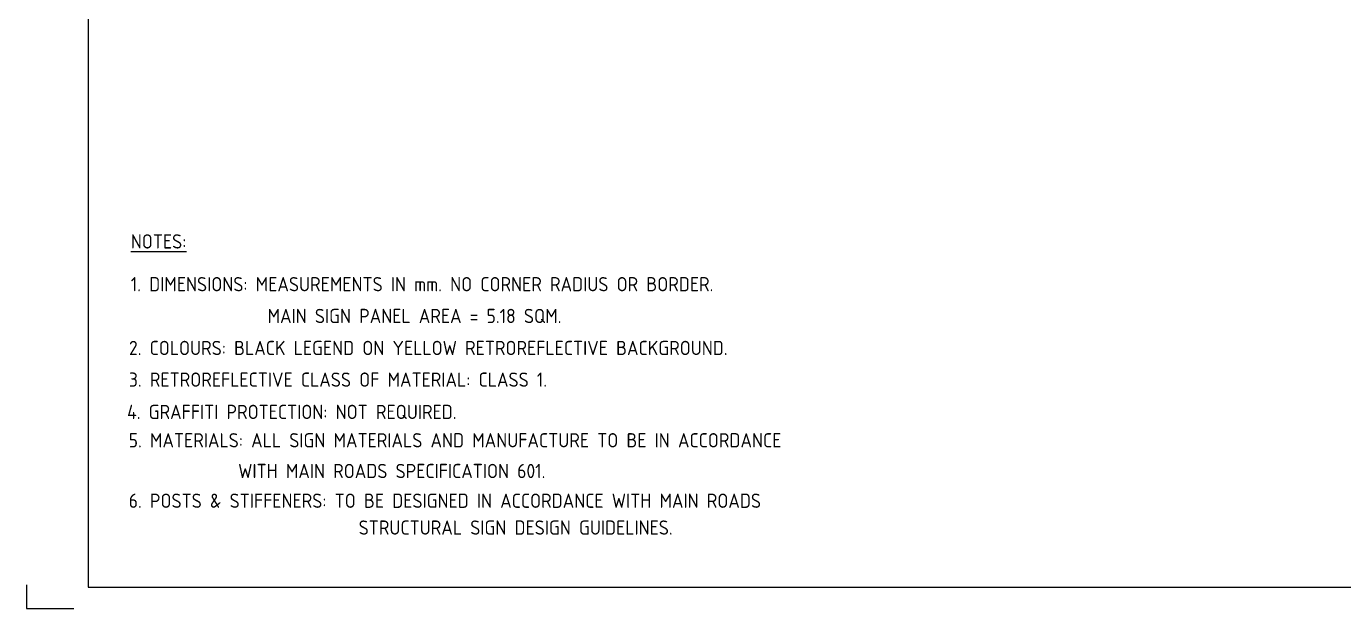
# Model space of a CAD drawing. Extents: x 0 to 420, y 0 to 297.
# Drawn here: x 0 to 277.3, y 0 to 122.5 of the extents above; entities that cross this region are included whole.
import ezdxf
from ezdxf.enums import TextEntityAlignment as Align

# ---------------------------------------------------------------- set-up
doc = ezdxf.new("R2010")
doc.units = 0
doc.header["$LTSCALE"] = 12
doc.header["$MEASUREMENT"] = 0
doc.layers.get('0').update_dxf_attribs({"linetype": 'CONTINUOUS'})
for name, color, linetype in [('L25', 1, 'CONTINUOUS'), ('T25', 1, 'CONTINUOUS'), ('TBLK18', 4, 'CONTINUOUS'), ('TBLK25', 1, 'CONTINUOUS'), ('TBLK35', 3, 'CONTINUOUS'), ('TBLK50', 7, 'CONTINUOUS')]:
    doc.layers.add(name, color=color, linetype=linetype)
doc.styles.add('ISO', font='iso')

# ---------------------------------------------------------------- blocks, each defined once
blk = doc.blocks.new('A3BBLK')
at = {"layer": 'TBLK25'}
for p, q in [((0, 5), (0, 0)), ((0, 0), (10, 0))]:
    blk.add_line(p, q, dxfattribs=at)
at = {"layer": 'TBLK50'}
for p, q in [((13, 292.5), (13, 4.5)), ((13, 4.5), (415.5, 4.5))]:
    blk.add_line(p, q, dxfattribs=at)
blk = doc.blocks.new('a3_in_vtblk_trial')
blk.add_blockref('A3BBLK', (0, 0))
at = {"layer": 'TBLK18', "style": 'ISO'}
blk.add_attdef('MR_DIRECTORATE', text='', height=1.5, dxfattribs=at).set_placement((381.5, 67.12), align=Align.CENTER)
for tag, p in [('STREET_NAME', (355.51, 61.1)), ('SUBURB_POSTCODE', (388.49, 61.1)), ('TELEPHONE_NO.', (368.31, 58.84)), ('FAX_NO.', (393.56, 58.84))]:
    blk.add_attdef(tag, p, '', height=1.5, dxfattribs=at)
at = {"layer": 'TBLK25', "style": 'ISO'}
for tag, height, p in [('MR_BRANCH', 2, (381.5, 64.2)), ('ROAD_SECTION', 1.75, (384.5, 29.16)), ('SLK', 1.75, (384.5, 26.11)), ('CHAINAGE', 1.75, (384.5, 19.21)), ('DRG_TYPE_03', 1.75, (360.51, 11.5)), ('DRG_TYPE_02', 1.75, (360.51, 8.36)), ('DRG_TYPE_01', 1.75, (360.3, 5.42))]:
    blk.add_attdef(tag, text='', height=height, dxfattribs=at).set_placement(p, align=Align.CENTER)
for tag, p, height in [('FILE_NUMBER', (371.77, 53.24), 2.5), ('DESIGNED_/_DRAWN', (371.77, 48.49), 2), ('DATE', (405.68, 48.49), 2), ('VERIFIED', (371.77, 43.49), 2), ('DATE', (405.68, 43.4), 2), ('APPROVED', (371.77, 38.49), 2), ('DATE', (405.68, 38.39), 2), ('LOCAL_AUTHORITY', (370.48, 16.73), 1.25)]:
    blk.add_attdef(tag, p, '', height=height, dxfattribs=at)
at = {"layer": 'TBLK35', "style": 'ISO', "width": 0.9}
for tag, p in [('ROAD_PROJECT&NUMBER', (384.5, 32.23)), ('DRAWING_DESCRIPTION', (384.5, 22.29))]:
    blk.add_attdef(tag, text='', height=2.5, dxfattribs=at).set_placement(p, align=Align.CENTER)
at = {"layer": 'TBLK50', "style": 'ISO'}
blk.add_attdef('DRG_NUMBER', (370.5, 6.02), '', height=5, dxfattribs=at)

msp = doc.modelspace()

# ---------------------------------------------------------------- block references
at = {"layer": 'L25'}
msp.add_blockref('a3_in_vtblk_trial', (0, 0), dxfattribs=at)

# ---------------------------------------------------------------- texts
at = {"layer": 'T25', "color": 3, "style": 'ISO'}
for s, p in [('%%UNOTES:', (21.993, 75.786)), ('1. DIMENSIONS: MEASUREMENTS IN mm. NO CORNER RADIUS OR BORDER.', (21.993, 66.786)), ('MAIN SIGN PANEL AREA = 5.18 SQM.', (50.775, 60.1)), ('2. COLOURS: BLACK LEGEND ON YELLOW RETROREFLECTIVE BACKGROUND.', (21.597, 53.363)), ('3. RETROREFLECTIVE CLASS OF MATERIAL: CLASS 1.', (21.584, 46.7)), ('4. GRAFFITI PROTECTION: NOT REQUIRED.', (21.211, 39.905)), ('5. MATERIALS: ALL SIGN MATERIALS AND MANUFACTURE TO BE IN ACCORDANCE ', (21.549, 33.938)), ('               WITH MAIN ROADS SPECIFICATION 601.', (18.854, 27.469)), ('6. POSTS & STIFFENERS: TO BE DESIGNED IN ACCORDANCE WITH MAIN ROADS', (21.549, 21.211)), ('STRUCTURAL SIGN DESIGN GUIDELINES.', (69.94, 15.566))]:
    msp.add_text(s, height=3, dxfattribs=at).set_placement(p)

doc.saveas('drawing.dxf')
